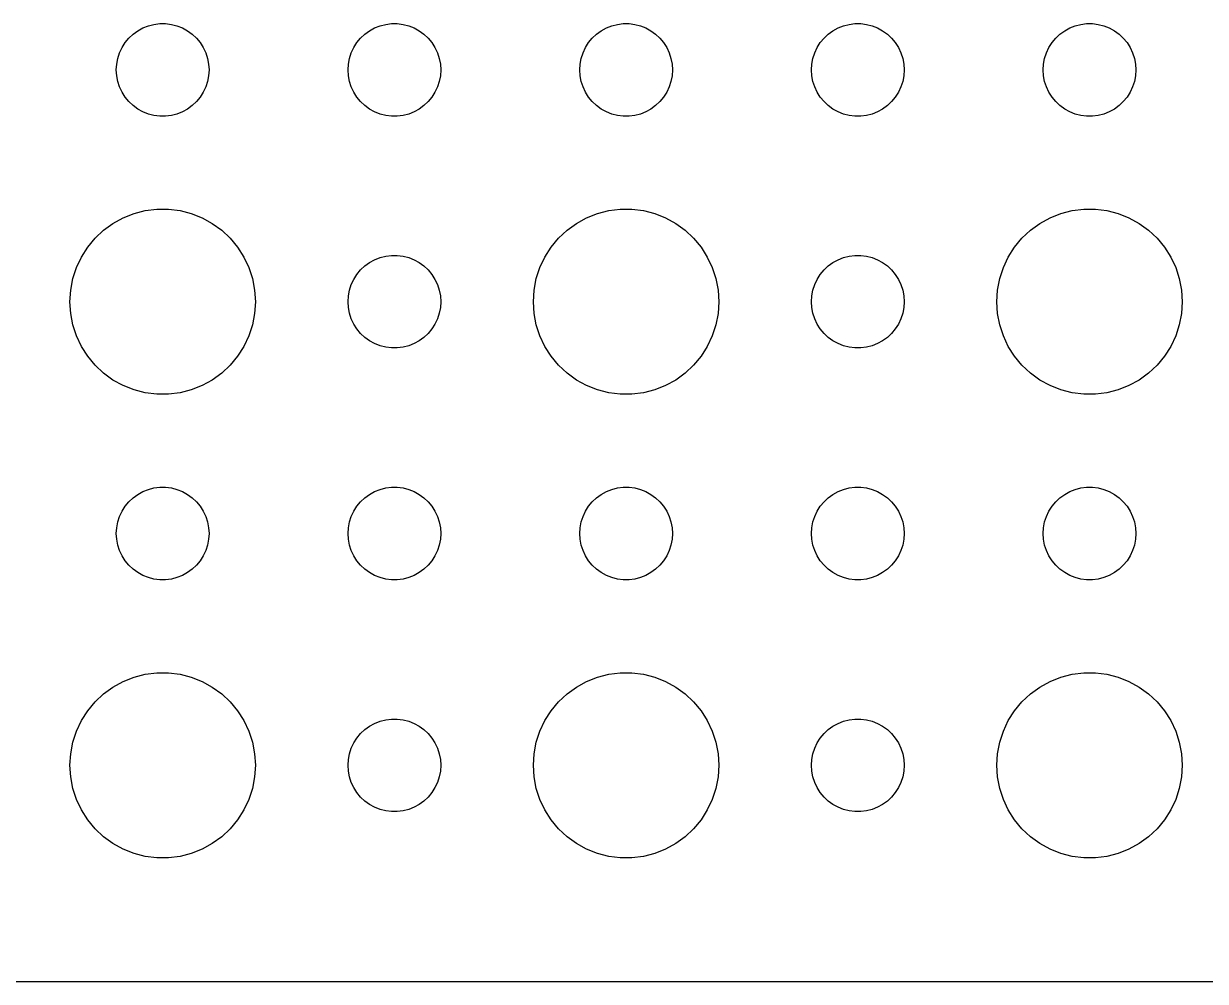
# Model space of a CAD drawing. Header units: metres. Extents: x -142 to 142, y -142 to 142.
# Drawn here: x -4.5 to 33.75, y -141.99 to -111 of the extents above; entities that cross this region are included whole.
import ezdxf

# ---------------------------------------------------------------- set-up
doc = ezdxf.new("R2010")
doc.units = ezdxf.units.M

msp = doc.modelspace()

# ---------------------------------------------------------------- linework, layer by layer
for p, q in [((-0.95613, -111.344), (-0.80373, -111.234)), ((-0.80373, -111.234), (-0.63866, -111.143)), ((-0.63866, -111.143), (-0.46352, -111.073)), ((-0.46352, -111.073), (-0.28107, -111.027)), ((-0.28107, -111.027), (-0.09418, -111.003)), ((-0.09418, -111.003), (0.09418, -111.003)), ((0.09418, -111.003), (0.28107, -111.027)), ((0.28107, -111.027), (0.46352, -111.073)), ((0.46352, -111.073), (0.63866, -111.143)), ((0.63866, -111.143), (0.80373, -111.234)), ((0.80373, -111.234), (0.95613, -111.344)), ((6.54385, -111.344), (6.69626, -111.234)), ((6.69626, -111.234), (6.86133, -111.143)), ((6.86133, -111.143), (7.03647, -111.073)), ((7.03647, -111.073), (7.21892, -111.027)), ((7.21892, -111.027), (7.40581, -111.003)), ((7.40581, -111.003), (7.59418, -111.003)), ((7.59418, -111.003), (7.78107, -111.027)), ((7.78107, -111.027), (7.96352, -111.073)), ((7.96352, -111.073), (8.13866, -111.143)), ((8.13866, -111.143), (8.30373, -111.234)), ((8.30373, -111.234), (8.45613, -111.344)), ((14.0439, -111.344), (14.1963, -111.234)), ((14.1963, -111.234), (14.3613, -111.143)), ((14.3613, -111.143), (14.5365, -111.073)), ((14.5365, -111.073), (14.7189, -111.027)), ((14.7189, -111.027), (14.9058, -111.003)), ((14.9058, -111.003), (15.0942, -111.003)), ((15.0942, -111.003), (15.2811, -111.027)), ((15.2811, -111.027), (15.4635, -111.073)), ((15.4635, -111.073), (15.6387, -111.143)), ((15.6387, -111.143), (15.8037, -111.234)), ((15.8037, -111.234), (15.9561, -111.344)), ((21.5439, -111.344), (21.6963, -111.234)), ((21.6963, -111.234), (21.8613, -111.143)), ((21.8613, -111.143), (22.0365, -111.073)), ((22.0365, -111.073), (22.2189, -111.027)), ((22.2189, -111.027), (22.4058, -111.003)), ((22.4058, -111.003), (22.5942, -111.003)), ((22.5942, -111.003), (22.7811, -111.027)), ((22.7811, -111.027), (22.9635, -111.073)), ((22.9635, -111.073), (23.1387, -111.143)), ((23.1387, -111.143), (23.3037, -111.234)), ((23.3037, -111.234), (23.4561, -111.344)), ((29.0439, -111.344), (29.1963, -111.234)), ((29.1963, -111.234), (29.3613, -111.143)), ((29.3613, -111.143), (29.5365, -111.073)), ((29.5365, -111.073), (29.7189, -111.027)), ((29.7189, -111.027), (29.9058, -111.003)), ((29.9058, -111.003), (30.0942, -111.003)), ((30.0942, -111.003), (30.2811, -111.027)), ((30.2811, -111.027), (30.4635, -111.073)), ((30.4635, -111.073), (30.6387, -111.143)), ((30.6387, -111.143), (30.8037, -111.234)), ((30.8037, -111.234), (30.9561, -111.344)), ((-1.31445, -111.777), (-1.21352, -111.618)), ((-1.21352, -111.618), (-1.09344, -111.473)), ((-1.09344, -111.473), (-0.95613, -111.344)), ((0.95613, -111.344), (1.09344, -111.473)), ((1.09344, -111.473), (1.21352, -111.618)), ((1.21352, -111.618), (1.31445, -111.777)), ((6.18553, -111.777), (6.28647, -111.618)), ((6.28647, -111.618), (6.40654, -111.473)), ((6.40654, -111.473), (6.54385, -111.344)), ((8.45613, -111.344), (8.59344, -111.473)), ((8.59344, -111.473), (8.71352, -111.618)), ((8.71352, -111.618), (8.81445, -111.777)), ((13.6855, -111.777), (13.7865, -111.618)), ((13.7865, -111.618), (13.9065, -111.473)), ((13.9065, -111.473), (14.0439, -111.344)), ((15.9561, -111.344), (16.0934, -111.473)), ((16.0934, -111.473), (16.2135, -111.618)), ((16.2135, -111.618), (16.3145, -111.777)), ((21.1855, -111.777), (21.2865, -111.618)), ((21.2865, -111.618), (21.4065, -111.473)), ((21.4065, -111.473), (21.5439, -111.344)), ((23.4561, -111.344), (23.5934, -111.473)), ((23.5934, -111.473), (23.7135, -111.618)), ((23.7135, -111.618), (23.8145, -111.777)), ((28.6855, -111.777), (28.7865, -111.618)), ((28.7865, -111.618), (28.9065, -111.473)), ((28.9065, -111.473), (29.0439, -111.344)), ((30.9561, -111.344), (31.0934, -111.473)), ((31.0934, -111.473), (31.2135, -111.618)), ((31.2135, -111.618), (31.3145, -111.777)), ((-1.45287, -112.127), (-1.39465, -111.948)), ((-1.39465, -111.948), (-1.31445, -111.777)), ((1.31445, -111.777), (1.39465, -111.948)), ((1.39465, -111.948), (1.45287, -112.127)), ((6.04712, -112.127), (6.10533, -111.948)), ((6.10533, -111.948), (6.18553, -111.777)), ((8.81445, -111.777), (8.89465, -111.948)), ((8.89465, -111.948), (8.95287, -112.127)), ((13.5471, -112.127), (13.6053, -111.948)), ((13.6053, -111.948), (13.6855, -111.777)), ((16.3145, -111.777), (16.3947, -111.948)), ((16.3947, -111.948), (16.4529, -112.127)), ((21.0471, -112.127), (21.1053, -111.948)), ((21.1053, -111.948), (21.1855, -111.777)), ((23.8145, -111.777), (23.8947, -111.948)), ((23.8947, -111.948), (23.9529, -112.127)), ((28.5471, -112.127), (28.6053, -111.948)), ((28.6053, -111.948), (28.6855, -111.777)), ((31.3145, -111.777), (31.3947, -111.948)), ((31.3947, -111.948), (31.4529, -112.127)), ((-1.5, -112.5), (-1.48816, -112.312)), ((-1.48816, -112.312), (-1.45287, -112.127)), ((1.45287, -112.127), (1.48816, -112.312)), ((1.48816, -112.312), (1.5, -112.5)), ((6, -112.5), (6.01183, -112.312)), ((6.01183, -112.312), (6.04712, -112.127)), ((8.95287, -112.127), (8.98816, -112.312)), ((8.98816, -112.312), (9, -112.5)), ((13.5, -112.5), (13.5118, -112.312)), ((13.5118, -112.312), (13.5471, -112.127)), ((16.4529, -112.127), (16.4882, -112.312)), ((16.4882, -112.312), (16.5, -112.5)), ((21, -112.5), (21.0118, -112.312)), ((21.0118, -112.312), (21.0471, -112.127)), ((23.9529, -112.127), (23.9882, -112.312)), ((23.9882, -112.312), (24, -112.5)), ((28.5, -112.5), (28.5118, -112.312)), ((28.5118, -112.312), (28.5471, -112.127)), ((31.4529, -112.127), (31.4882, -112.312)), ((31.4882, -112.312), (31.5, -112.5)), ((-1.48816, -112.688), (-1.5, -112.5)), ((-1.45287, -112.873), (-1.48816, -112.688)), ((1.48816, -112.688), (1.45287, -112.873)), ((1.5, -112.5), (1.48816, -112.688)), ((6.01183, -112.688), (6, -112.5)), ((6.04712, -112.873), (6.01183, -112.688)), ((8.98816, -112.688), (8.95287, -112.873)), ((9, -112.5), (8.98816, -112.688)), ((13.5118, -112.688), (13.5, -112.5)), ((13.5471, -112.873), (13.5118, -112.688)), ((16.4882, -112.688), (16.4529, -112.873)), ((16.5, -112.5), (16.4882, -112.688)), ((21.0118, -112.688), (21, -112.5)), ((21.0471, -112.873), (21.0118, -112.688)), ((23.9882, -112.688), (23.9529, -112.873)), ((24, -112.5), (23.9882, -112.688)), ((28.5118, -112.688), (28.5, -112.5)), ((28.5471, -112.873), (28.5118, -112.688)), ((31.4882, -112.688), (31.4529, -112.873)), ((31.5, -112.5), (31.4882, -112.688)), ((-1.39465, -113.052), (-1.45287, -112.873)), ((-1.31445, -113.223), (-1.39465, -113.052)), ((1.39465, -113.052), (1.31445, -113.223)), ((1.45287, -112.873), (1.39465, -113.052)), ((6.10533, -113.052), (6.04712, -112.873)), ((6.18553, -113.223), (6.10533, -113.052)), ((8.89465, -113.052), (8.81445, -113.223)), ((8.95287, -112.873), (8.89465, -113.052)), ((13.6053, -113.052), (13.5471, -112.873)), ((13.6855, -113.223), (13.6053, -113.052)), ((16.3947, -113.052), (16.3145, -113.223)), ((16.4529, -112.873), (16.3947, -113.052)), ((21.1053, -113.052), (21.0471, -112.873)), ((21.1855, -113.223), (21.1053, -113.052)), ((23.8947, -113.052), (23.8145, -113.223)), ((23.9529, -112.873), (23.8947, -113.052)), ((28.6053, -113.052), (28.5471, -112.873)), ((28.6855, -113.223), (28.6053, -113.052)), ((31.3947, -113.052), (31.3145, -113.223)), ((31.4529, -112.873), (31.3947, -113.052)), ((-1.21352, -113.382), (-1.31445, -113.223)), ((-1.09344, -113.527), (-1.21352, -113.382)), ((-0.95613, -113.656), (-1.09344, -113.527)), ((1.09344, -113.527), (0.95613, -113.656)), ((1.21352, -113.382), (1.09344, -113.527)), ((1.31445, -113.223), (1.21352, -113.382)), ((6.28647, -113.382), (6.18553, -113.223)), ((6.40654, -113.527), (6.28647, -113.382)), ((6.54385, -113.656), (6.40654, -113.527)), ((8.59344, -113.527), (8.45613, -113.656)), ((8.71352, -113.382), (8.59344, -113.527)), ((8.81445, -113.223), (8.71352, -113.382)), ((13.7865, -113.382), (13.6855, -113.223)), ((13.9065, -113.527), (13.7865, -113.382)), ((14.0439, -113.656), (13.9065, -113.527)), ((16.0934, -113.527), (15.9561, -113.656)), ((16.2135, -113.382), (16.0934, -113.527)), ((16.3145, -113.223), (16.2135, -113.382)), ((21.2865, -113.382), (21.1855, -113.223)), ((21.4065, -113.527), (21.2865, -113.382)), ((21.5439, -113.656), (21.4065, -113.527)), ((23.5934, -113.527), (23.4561, -113.656)), ((23.7135, -113.382), (23.5934, -113.527)), ((23.8145, -113.223), (23.7135, -113.382)), ((28.7865, -113.382), (28.6855, -113.223)), ((28.9065, -113.527), (28.7865, -113.382)), ((29.0439, -113.656), (28.9065, -113.527)), ((31.0934, -113.527), (30.9561, -113.656)), ((31.2135, -113.382), (31.0934, -113.527)), ((31.3145, -113.223), (31.2135, -113.382)), ((-0.80373, -113.766), (-0.95613, -113.656)), ((-0.63866, -113.857), (-0.80373, -113.766)), ((-0.46352, -113.927), (-0.63866, -113.857)), ((-0.28107, -113.973), (-0.46352, -113.927)), ((-0.09418, -113.997), (-0.28107, -113.973)), ((0.28107, -113.973), (0.09418, -113.997)), ((0.46352, -113.927), (0.28107, -113.973)), ((0.63866, -113.857), (0.46352, -113.927)), ((0.80373, -113.766), (0.63866, -113.857)), ((0.95613, -113.656), (0.80373, -113.766)), ((6.69626, -113.766), (6.54385, -113.656)), ((6.86133, -113.857), (6.69626, -113.766)), ((7.03647, -113.927), (6.86133, -113.857)), ((7.21892, -113.973), (7.03647, -113.927)), ((7.40581, -113.997), (7.21892, -113.973)), ((7.78107, -113.973), (7.59418, -113.997)), ((7.96352, -113.927), (7.78107, -113.973)), ((8.13866, -113.857), (7.96352, -113.927)), ((8.30373, -113.766), (8.13866, -113.857)), ((8.45613, -113.656), (8.30373, -113.766)), ((14.1963, -113.766), (14.0439, -113.656)), ((14.3613, -113.857), (14.1963, -113.766)), ((14.5365, -113.927), (14.3613, -113.857)), ((14.7189, -113.973), (14.5365, -113.927)), ((14.9058, -113.997), (14.7189, -113.973)), ((15.2811, -113.973), (15.0942, -113.997)), ((15.4635, -113.927), (15.2811, -113.973)), ((15.6387, -113.857), (15.4635, -113.927)), ((15.8037, -113.766), (15.6387, -113.857)), ((15.9561, -113.656), (15.8037, -113.766)), ((21.6963, -113.766), (21.5439, -113.656)), ((21.8613, -113.857), (21.6963, -113.766)), ((22.0365, -113.927), (21.8613, -113.857)), ((22.2189, -113.973), (22.0365, -113.927)), ((22.4058, -113.997), (22.2189, -113.973)), ((22.7811, -113.973), (22.5942, -113.997)), ((22.9635, -113.927), (22.7811, -113.973)), ((23.1387, -113.857), (22.9635, -113.927)), ((23.3037, -113.766), (23.1387, -113.857)), ((23.4561, -113.656), (23.3037, -113.766)), ((29.1963, -113.766), (29.0439, -113.656)), ((29.3613, -113.857), (29.1963, -113.766)), ((29.5365, -113.927), (29.3613, -113.857)), ((29.7189, -113.973), (29.5365, -113.927)), ((29.9058, -113.997), (29.7189, -113.973)), ((30.2811, -113.973), (30.0942, -113.997)), ((30.4635, -113.927), (30.2811, -113.973)), ((30.6387, -113.857), (30.4635, -113.927)), ((30.8037, -113.766), (30.6387, -113.857)), ((30.9561, -113.656), (30.8037, -113.766)), ((0.09418, -113.997), (-0.09418, -113.997)), ((7.59418, -113.997), (7.40581, -113.997)), ((15.0942, -113.997), (14.9058, -113.997)), ((22.5942, -113.997), (22.4058, -113.997)), ((30.0942, -113.997), (29.9058, -113.997)), ((-0.56213, -117.053), (-0.18837, -117.006)), ((-0.18837, -117.006), (0.18837, -117.006)), ((0.18837, -117.006), (0.56213, -117.053)), ((14.4379, -117.053), (14.8116, -117.006)), ((14.8116, -117.006), (15.1884, -117.006)), ((15.1884, -117.006), (15.5621, -117.053)), ((29.4379, -117.053), (29.8116, -117.006)), ((29.8116, -117.006), (30.1884, -117.006)), ((30.1884, -117.006), (30.5621, -117.053)), ((-1.60747, -117.467), (-1.27733, -117.286)), ((-1.27733, -117.286), (-0.92705, -117.147)), ((-0.92705, -117.147), (-0.56213, -117.053)), ((0.56213, -117.053), (0.92705, -117.147)), ((0.92705, -117.147), (1.27733, -117.286)), ((1.27733, -117.286), (1.60747, -117.467)), ((13.3925, -117.467), (13.7227, -117.286)), ((13.7227, -117.286), (14.0729, -117.147)), ((14.0729, -117.147), (14.4379, -117.053)), ((15.5621, -117.053), (15.927, -117.147)), ((15.927, -117.147), (16.2773, -117.286)), ((16.2773, -117.286), (16.6075, -117.467)), ((28.3925, -117.467), (28.7227, -117.286)), ((28.7227, -117.286), (29.0729, -117.147)), ((29.0729, -117.147), (29.4379, -117.053)), ((30.5621, -117.053), (30.927, -117.147)), ((30.927, -117.147), (31.2773, -117.286)), ((31.2773, -117.286), (31.6075, -117.467)), ((-2.1869, -117.946), (-1.91226, -117.688)), ((-1.91226, -117.688), (-1.60747, -117.467)), ((1.60747, -117.467), (1.91226, -117.688)), ((1.91226, -117.688), (2.1869, -117.946)), ((12.8131, -117.946), (13.0877, -117.688)), ((13.0877, -117.688), (13.3925, -117.467)), ((16.6075, -117.467), (16.9123, -117.688)), ((16.9123, -117.688), (17.1869, -117.946)), ((27.8131, -117.946), (28.0877, -117.688)), ((28.0877, -117.688), (28.3925, -117.467)), ((31.6075, -117.467), (31.9123, -117.688)), ((31.9123, -117.688), (32.1869, -117.946)), ((-2.42705, -118.237), (-2.1869, -117.946)), ((2.1869, -117.946), (2.42705, -118.237)), ((12.5729, -118.237), (12.8131, -117.946)), ((17.1869, -117.946), (17.427, -118.237)), ((27.5729, -118.237), (27.8131, -117.946)), ((32.1869, -117.946), (32.427, -118.237)), ((-2.78932, -118.896), (-2.62891, -118.555)), ((-2.62891, -118.555), (-2.42705, -118.237)), ((2.42705, -118.237), (2.62891, -118.555)), ((2.62891, -118.555), (2.78932, -118.896)), ((6.86133, -118.643), (7.03647, -118.573)), ((7.03647, -118.573), (7.21892, -118.527)), ((7.21892, -118.527), (7.40581, -118.503)), ((7.40581, -118.503), (7.59418, -118.503)), ((7.59418, -118.503), (7.78107, -118.527)), ((7.78107, -118.527), (7.96352, -118.573)), ((7.96352, -118.573), (8.13866, -118.643)), ((12.2107, -118.896), (12.3711, -118.555)), ((12.3711, -118.555), (12.5729, -118.237)), ((17.427, -118.237), (17.6289, -118.555)), ((17.6289, -118.555), (17.7893, -118.896)), ((21.8613, -118.643), (22.0365, -118.573)), ((22.0365, -118.573), (22.2189, -118.527)), ((22.2189, -118.527), (22.4058, -118.503)), ((22.4058, -118.503), (22.5942, -118.503)), ((22.5942, -118.503), (22.7811, -118.527)), ((22.7811, -118.527), (22.9635, -118.573)), ((22.9635, -118.573), (23.1387, -118.643)), ((27.2107, -118.896), (27.3711, -118.555)), ((27.3711, -118.555), (27.5729, -118.237)), ((32.427, -118.237), (32.6289, -118.555)), ((32.6289, -118.555), (32.7893, -118.896)), ((-2.90575, -119.254), (-2.78932, -118.896)), ((2.78932, -118.896), (2.90575, -119.254)), ((6.40654, -118.973), (6.54385, -118.844)), ((6.54385, -118.844), (6.69626, -118.734)), ((6.69626, -118.734), (6.86133, -118.643)), ((8.13866, -118.643), (8.30373, -118.734)), ((8.30373, -118.734), (8.45613, -118.844)), ((8.45613, -118.844), (8.59344, -118.973)), ((12.0942, -119.254), (12.2107, -118.896)), ((17.7893, -118.896), (17.9057, -119.254)), ((21.4065, -118.973), (21.5439, -118.844)), ((21.5439, -118.844), (21.6963, -118.734)), ((21.6963, -118.734), (21.8613, -118.643)), ((23.1387, -118.643), (23.3037, -118.734)), ((23.3037, -118.734), (23.4561, -118.844)), ((23.4561, -118.844), (23.5934, -118.973)), ((27.0942, -119.254), (27.2107, -118.896)), ((32.7893, -118.896), (32.9057, -119.254)), ((-2.97633, -119.624), (-2.90575, -119.254)), ((2.90575, -119.254), (2.97633, -119.624)), ((6.10533, -119.448), (6.18553, -119.277)), ((6.18553, -119.277), (6.28647, -119.118)), ((6.28647, -119.118), (6.40654, -118.973)), ((8.59344, -118.973), (8.71352, -119.118)), ((8.71352, -119.118), (8.81445, -119.277)), ((8.81445, -119.277), (8.89465, -119.448)), ((12.0237, -119.624), (12.0942, -119.254)), ((17.9057, -119.254), (17.9763, -119.624)), ((21.1053, -119.448), (21.1855, -119.277)), ((21.1855, -119.277), (21.2865, -119.118)), ((21.2865, -119.118), (21.4065, -118.973)), ((23.5934, -118.973), (23.7135, -119.118)), ((23.7135, -119.118), (23.8145, -119.277)), ((23.8145, -119.277), (23.8947, -119.448)), ((27.0237, -119.624), (27.0942, -119.254)), ((32.9057, -119.254), (32.9763, -119.624)), ((-3, -120), (-2.97633, -119.624)), ((2.97633, -119.624), (3, -120)), ((6.01183, -119.812), (6.04712, -119.627)), ((6.04712, -119.627), (6.10533, -119.448)), ((8.89465, -119.448), (8.95287, -119.627)), ((8.95287, -119.627), (8.98816, -119.812)), ((12, -120), (12.0237, -119.624)), ((17.9763, -119.624), (18, -120)), ((21.0118, -119.812), (21.0471, -119.627)), ((21.0471, -119.627), (21.1053, -119.448)), ((23.8947, -119.448), (23.9529, -119.627)), ((23.9529, -119.627), (23.9882, -119.812)), ((27, -120), (27.0237, -119.624)), ((32.9763, -119.624), (33, -120)), ((-2.97633, -120.376), (-3, -120)), ((3, -120), (2.97633, -120.376)), ((6, -120), (6.01183, -119.812)), ((6.01183, -120.188), (6, -120)), ((8.98816, -119.812), (9, -120)), ((9, -120), (8.98816, -120.188)), ((12.0237, -120.376), (12, -120)), ((18, -120), (17.9763, -120.376)), ((21, -120), (21.0118, -119.812)), ((21.0118, -120.188), (21, -120)), ((23.9882, -119.812), (24, -120)), ((24, -120), (23.9882, -120.188)), ((27.0237, -120.376), (27, -120)), ((33, -120), (32.9763, -120.376)), ((-2.90575, -120.746), (-2.97633, -120.376)), ((2.97633, -120.376), (2.90575, -120.746)), ((6.04712, -120.373), (6.01183, -120.188)), ((6.10533, -120.552), (6.04712, -120.373)), ((8.95287, -120.373), (8.89465, -120.552)), ((8.98816, -120.188), (8.95287, -120.373)), ((12.0942, -120.746), (12.0237, -120.376)), ((17.9763, -120.376), (17.9057, -120.746)), ((21.0471, -120.373), (21.0118, -120.188)), ((21.1053, -120.552), (21.0471, -120.373)), ((23.9529, -120.373), (23.8947, -120.552)), ((23.9882, -120.188), (23.9529, -120.373)), ((27.0942, -120.746), (27.0237, -120.376)), ((32.9763, -120.376), (32.9057, -120.746)), ((-2.78932, -121.104), (-2.90575, -120.746)), ((2.90575, -120.746), (2.78932, -121.104)), ((6.18553, -120.723), (6.10533, -120.552)), ((6.28647, -120.882), (6.18553, -120.723)), ((8.81445, -120.723), (8.71352, -120.882)), ((8.89465, -120.552), (8.81445, -120.723)), ((12.2107, -121.104), (12.0942, -120.746)), ((17.9057, -120.746), (17.7893, -121.104)), ((21.1855, -120.723), (21.1053, -120.552)), ((21.2865, -120.882), (21.1855, -120.723)), ((23.8145, -120.723), (23.7135, -120.882)), ((23.8947, -120.552), (23.8145, -120.723)), ((27.2107, -121.104), (27.0942, -120.746)), ((32.9057, -120.746), (32.7893, -121.104)), ((-2.62891, -121.445), (-2.78932, -121.104)), ((2.78932, -121.104), (2.62891, -121.445)), ((6.40654, -121.027), (6.28647, -120.882)), ((6.54385, -121.156), (6.40654, -121.027)), ((6.69626, -121.266), (6.54385, -121.156)), ((8.45613, -121.156), (8.30373, -121.266)), ((8.59344, -121.027), (8.45613, -121.156)), ((8.71352, -120.882), (8.59344, -121.027)), ((12.3711, -121.445), (12.2107, -121.104)), ((17.7893, -121.104), (17.6289, -121.445)), ((21.4065, -121.027), (21.2865, -120.882)), ((21.5439, -121.156), (21.4065, -121.027)), ((21.6963, -121.266), (21.5439, -121.156)), ((23.4561, -121.156), (23.3037, -121.266)), ((23.5934, -121.027), (23.4561, -121.156)), ((23.7135, -120.882), (23.5934, -121.027)), ((27.3711, -121.445), (27.2107, -121.104)), ((32.7893, -121.104), (32.6289, -121.445)), ((-2.42705, -121.763), (-2.62891, -121.445)), ((2.62891, -121.445), (2.42705, -121.763)), ((6.86133, -121.357), (6.69626, -121.266)), ((7.03647, -121.427), (6.86133, -121.357)), ((7.21892, -121.473), (7.03647, -121.427)), ((7.40581, -121.497), (7.21892, -121.473)), ((7.59418, -121.497), (7.40581, -121.497)), ((7.78107, -121.473), (7.59418, -121.497)), ((7.96352, -121.427), (7.78107, -121.473)), ((8.13866, -121.357), (7.96352, -121.427)), ((8.30373, -121.266), (8.13866, -121.357)), ((12.5729, -121.763), (12.3711, -121.445)), ((17.6289, -121.445), (17.427, -121.763)), ((21.8613, -121.357), (21.6963, -121.266)), ((22.0365, -121.427), (21.8613, -121.357)), ((22.2189, -121.473), (22.0365, -121.427)), ((22.4058, -121.497), (22.2189, -121.473)), ((22.5942, -121.497), (22.4058, -121.497)), ((22.7811, -121.473), (22.5942, -121.497)), ((22.9635, -121.427), (22.7811, -121.473)), ((23.1387, -121.357), (22.9635, -121.427)), ((23.3037, -121.266), (23.1387, -121.357)), ((27.5729, -121.763), (27.3711, -121.445)), ((32.6289, -121.445), (32.427, -121.763)), ((-2.1869, -122.054), (-2.42705, -121.763)), ((2.42705, -121.763), (2.1869, -122.054)), ((12.8131, -122.054), (12.5729, -121.763)), ((17.427, -121.763), (17.1869, -122.054)), ((27.8131, -122.054), (27.5729, -121.763)), ((32.427, -121.763), (32.1869, -122.054)), ((-1.91226, -122.312), (-2.1869, -122.054)), ((-1.60747, -122.533), (-1.91226, -122.312)), ((1.91226, -122.312), (1.60747, -122.533)), ((2.1869, -122.054), (1.91226, -122.312)), ((13.0877, -122.312), (12.8131, -122.054)), ((13.3925, -122.533), (13.0877, -122.312)), ((16.9123, -122.312), (16.6075, -122.533)), ((17.1869, -122.054), (16.9123, -122.312)), ((28.0877, -122.312), (27.8131, -122.054)), ((28.3925, -122.533), (28.0877, -122.312)), ((31.9123, -122.312), (31.6075, -122.533)), ((32.1869, -122.054), (31.9123, -122.312)), ((-1.27733, -122.714), (-1.60747, -122.533)), ((-0.92705, -122.853), (-1.27733, -122.714)), ((1.27733, -122.714), (0.92705, -122.853)), ((1.60747, -122.533), (1.27733, -122.714)), ((13.7227, -122.714), (13.3925, -122.533)), ((14.0729, -122.853), (13.7227, -122.714)), ((16.2773, -122.714), (15.927, -122.853)), ((16.6075, -122.533), (16.2773, -122.714)), ((28.7227, -122.714), (28.3925, -122.533)), ((29.0729, -122.853), (28.7227, -122.714)), ((31.2773, -122.714), (30.927, -122.853)), ((31.6075, -122.533), (31.2773, -122.714)), ((-0.56213, -122.947), (-0.92705, -122.853)), ((-0.18837, -122.994), (-0.56213, -122.947)), ((0.18837, -122.994), (-0.18837, -122.994)), ((0.56213, -122.947), (0.18837, -122.994)), ((0.92705, -122.853), (0.56213, -122.947)), ((14.4379, -122.947), (14.0729, -122.853)), ((14.8116, -122.994), (14.4379, -122.947)), ((15.1884, -122.994), (14.8116, -122.994)), ((15.5621, -122.947), (15.1884, -122.994)), ((15.927, -122.853), (15.5621, -122.947)), ((29.4379, -122.947), (29.0729, -122.853)), ((29.8116, -122.994), (29.4379, -122.947)), ((30.1884, -122.994), (29.8116, -122.994)), ((30.5621, -122.947), (30.1884, -122.994)), ((30.927, -122.853), (30.5621, -122.947)), ((-0.80373, -126.234), (-0.63866, -126.143)), ((-0.63866, -126.143), (-0.46352, -126.073)), ((-0.46352, -126.073), (-0.28107, -126.027)), ((-0.28107, -126.027), (-0.09418, -126.003)), ((-0.09418, -126.003), (0.09418, -126.003)), ((0.09418, -126.003), (0.28107, -126.027)), ((0.28107, -126.027), (0.46352, -126.073)), ((0.46352, -126.073), (0.63866, -126.143)), ((0.63866, -126.143), (0.80373, -126.234)), ((6.69626, -126.234), (6.86133, -126.143)), ((6.86133, -126.143), (7.03647, -126.073)), ((7.03647, -126.073), (7.21892, -126.027)), ((7.21892, -126.027), (7.40581, -126.003)), ((7.40581, -126.003), (7.59418, -126.003)), ((7.59418, -126.003), (7.78107, -126.027)), ((7.78107, -126.027), (7.96352, -126.073)), ((7.96352, -126.073), (8.13866, -126.143)), ((8.13866, -126.143), (8.30373, -126.234)), ((14.1963, -126.234), (14.3613, -126.143)), ((14.3613, -126.143), (14.5365, -126.073)), ((14.5365, -126.073), (14.7189, -126.027)), ((14.7189, -126.027), (14.9058, -126.003)), ((14.9058, -126.003), (15.0942, -126.003)), ((15.0942, -126.003), (15.2811, -126.027)), ((15.2811, -126.027), (15.4635, -126.073)), ((15.4635, -126.073), (15.6387, -126.143)), ((15.6387, -126.143), (15.8037, -126.234)), ((21.6963, -126.234), (21.8613, -126.143)), ((21.8613, -126.143), (22.0365, -126.073)), ((22.0365, -126.073), (22.2189, -126.027)), ((22.2189, -126.027), (22.4058, -126.003)), ((22.4058, -126.003), (22.5942, -126.003)), ((22.5942, -126.003), (22.7811, -126.027)), ((22.7811, -126.027), (22.9635, -126.073)), ((22.9635, -126.073), (23.1387, -126.143)), ((23.1387, -126.143), (23.3037, -126.234)), ((29.1963, -126.234), (29.3613, -126.143)), ((29.3613, -126.143), (29.5365, -126.073)), ((29.5365, -126.073), (29.7189, -126.027)), ((29.7189, -126.027), (29.9058, -126.003)), ((29.9058, -126.003), (30.0942, -126.003)), ((30.0942, -126.003), (30.2811, -126.027)), ((30.2811, -126.027), (30.4635, -126.073)), ((30.4635, -126.073), (30.6387, -126.143)), ((30.6387, -126.143), (30.8037, -126.234)), ((-1.21352, -126.618), (-1.09344, -126.473)), ((-1.09344, -126.473), (-0.95613, -126.344)), ((-0.95613, -126.344), (-0.80373, -126.234)), ((0.80373, -126.234), (0.95613, -126.344)), ((0.95613, -126.344), (1.09344, -126.473)), ((1.09344, -126.473), (1.21352, -126.618)), ((6.28647, -126.618), (6.40654, -126.473)), ((6.40654, -126.473), (6.54385, -126.344)), ((6.54385, -126.344), (6.69626, -126.234)), ((8.30373, -126.234), (8.45613, -126.344)), ((8.45613, -126.344), (8.59344, -126.473)), ((8.59344, -126.473), (8.71352, -126.618)), ((13.7865, -126.618), (13.9065, -126.473)), ((13.9065, -126.473), (14.0439, -126.344)), ((14.0439, -126.344), (14.1963, -126.234)), ((15.8037, -126.234), (15.9561, -126.344)), ((15.9561, -126.344), (16.0934, -126.473)), ((16.0934, -126.473), (16.2135, -126.618)), ((21.2865, -126.618), (21.4065, -126.473)), ((21.4065, -126.473), (21.5439, -126.344)), ((21.5439, -126.344), (21.6963, -126.234)), ((23.3037, -126.234), (23.4561, -126.344)), ((23.4561, -126.344), (23.5934, -126.473)), ((23.5934, -126.473), (23.7135, -126.618)), ((28.7865, -126.618), (28.9065, -126.473)), ((28.9065, -126.473), (29.0439, -126.344)), ((29.0439, -126.344), (29.1963, -126.234)), ((30.8037, -126.234), (30.9561, -126.344)), ((30.9561, -126.344), (31.0934, -126.473)), ((31.0934, -126.473), (31.2135, -126.618)), ((-1.45287, -127.127), (-1.39465, -126.948)), ((-1.39465, -126.948), (-1.31445, -126.777)), ((-1.31445, -126.777), (-1.21352, -126.618)), ((1.21352, -126.618), (1.31445, -126.777)), ((1.31445, -126.777), (1.39465, -126.948)), ((1.39465, -126.948), (1.45287, -127.127)), ((6.04712, -127.127), (6.10533, -126.948)), ((6.10533, -126.948), (6.18553, -126.777)), ((6.18553, -126.777), (6.28647, -126.618)), ((8.71352, -126.618), (8.81445, -126.777)), ((8.81445, -126.777), (8.89465, -126.948)), ((8.89465, -126.948), (8.95287, -127.127)), ((13.5471, -127.127), (13.6053, -126.948)), ((13.6053, -126.948), (13.6855, -126.777)), ((13.6855, -126.777), (13.7865, -126.618)), ((16.2135, -126.618), (16.3145, -126.777)), ((16.3145, -126.777), (16.3947, -126.948)), ((16.3947, -126.948), (16.4529, -127.127)), ((21.0471, -127.127), (21.1053, -126.948)), ((21.1053, -126.948), (21.1855, -126.777)), ((21.1855, -126.777), (21.2865, -126.618)), ((23.7135, -126.618), (23.8145, -126.777)), ((23.8145, -126.777), (23.8947, -126.948)), ((23.8947, -126.948), (23.9529, -127.127)), ((28.5471, -127.127), (28.6053, -126.948)), ((28.6053, -126.948), (28.6855, -126.777)), ((28.6855, -126.777), (28.7865, -126.618)), ((31.2135, -126.618), (31.3145, -126.777)), ((31.3145, -126.777), (31.3947, -126.948)), ((31.3947, -126.948), (31.4529, -127.127)), ((-1.5, -127.5), (-1.48816, -127.312)), ((-1.48816, -127.312), (-1.45287, -127.127)), ((1.45287, -127.127), (1.48816, -127.312)), ((1.48816, -127.312), (1.5, -127.5)), ((6, -127.5), (6.01183, -127.312)), ((6.01183, -127.312), (6.04712, -127.127)), ((8.95287, -127.127), (8.98816, -127.312)), ((8.98816, -127.312), (9, -127.5)), ((13.5, -127.5), (13.5118, -127.312)), ((13.5118, -127.312), (13.5471, -127.127)), ((16.4529, -127.127), (16.4882, -127.312)), ((16.4882, -127.312), (16.5, -127.5)), ((21, -127.5), (21.0118, -127.312)), ((21.0118, -127.312), (21.0471, -127.127)), ((23.9529, -127.127), (23.9882, -127.312)), ((23.9882, -127.312), (24, -127.5)), ((28.5, -127.5), (28.5118, -127.312)), ((28.5118, -127.312), (28.5471, -127.127)), ((31.4529, -127.127), (31.4882, -127.312)), ((31.4882, -127.312), (31.5, -127.5)), ((-1.48816, -127.688), (-1.5, -127.5)), ((-1.45287, -127.873), (-1.48816, -127.688)), ((1.48816, -127.688), (1.45287, -127.873)), ((1.5, -127.5), (1.48816, -127.688)), ((6.01183, -127.688), (6, -127.5)), ((6.04712, -127.873), (6.01183, -127.688)), ((8.98816, -127.688), (8.95287, -127.873)), ((9, -127.5), (8.98816, -127.688)), ((13.5118, -127.688), (13.5, -127.5)), ((13.5471, -127.873), (13.5118, -127.688)), ((16.4882, -127.688), (16.4529, -127.873)), ((16.5, -127.5), (16.4882, -127.688)), ((21.0118, -127.688), (21, -127.5)), ((21.0471, -127.873), (21.0118, -127.688)), ((23.9882, -127.688), (23.9529, -127.873)), ((24, -127.5), (23.9882, -127.688)), ((28.5118, -127.688), (28.5, -127.5)), ((28.5471, -127.873), (28.5118, -127.688)), ((31.4882, -127.688), (31.4529, -127.873)), ((31.5, -127.5), (31.4882, -127.688)), ((-1.39465, -128.052), (-1.45287, -127.873)), ((-1.31445, -128.223), (-1.39465, -128.052)), ((1.39465, -128.052), (1.31445, -128.223)), ((1.45287, -127.873), (1.39465, -128.052)), ((6.10533, -128.052), (6.04712, -127.873)), ((6.18553, -128.223), (6.10533, -128.052)), ((8.89465, -128.052), (8.81445, -128.223)), ((8.95287, -127.873), (8.89465, -128.052)), ((13.6053, -128.052), (13.5471, -127.873)), ((13.6855, -128.223), (13.6053, -128.052)), ((16.3947, -128.052), (16.3145, -128.223)), ((16.4529, -127.873), (16.3947, -128.052)), ((21.1053, -128.052), (21.0471, -127.873)), ((21.1855, -128.223), (21.1053, -128.052)), ((23.8947, -128.052), (23.8145, -128.223)), ((23.9529, -127.873), (23.8947, -128.052)), ((28.6053, -128.052), (28.5471, -127.873)), ((28.6855, -128.223), (28.6053, -128.052)), ((31.3947, -128.052), (31.3145, -128.223)), ((31.4529, -127.873), (31.3947, -128.052)), ((-1.21352, -128.382), (-1.31445, -128.223)), ((-1.09344, -128.527), (-1.21352, -128.382)), ((1.21352, -128.382), (1.09344, -128.527)), ((1.31445, -128.223), (1.21352, -128.382)), ((6.28647, -128.382), (6.18553, -128.223)), ((6.40654, -128.527), (6.28647, -128.382)), ((8.71352, -128.382), (8.59344, -128.527)), ((8.81445, -128.223), (8.71352, -128.382)), ((13.7865, -128.382), (13.6855, -128.223)), ((13.9065, -128.527), (13.7865, -128.382)), ((16.2135, -128.382), (16.0934, -128.527)), ((16.3145, -128.223), (16.2135, -128.382)), ((21.2865, -128.382), (21.1855, -128.223)), ((21.4065, -128.527), (21.2865, -128.382)), ((23.7135, -128.382), (23.5934, -128.527)), ((23.8145, -128.223), (23.7135, -128.382)), ((28.7865, -128.382), (28.6855, -128.223)), ((28.9065, -128.527), (28.7865, -128.382)), ((31.2135, -128.382), (31.0934, -128.527)), ((31.3145, -128.223), (31.2135, -128.382)), ((-0.95613, -128.656), (-1.09344, -128.527)), ((-0.80373, -128.766), (-0.95613, -128.656)), ((-0.63866, -128.857), (-0.80373, -128.766)), ((-0.46352, -128.927), (-0.63866, -128.857)), ((0.63866, -128.857), (0.46352, -128.927)), ((0.80373, -128.766), (0.63866, -128.857)), ((0.95613, -128.656), (0.80373, -128.766)), ((1.09344, -128.527), (0.95613, -128.656)), ((6.54385, -128.656), (6.40654, -128.527)), ((6.69626, -128.766), (6.54385, -128.656)), ((6.86133, -128.857), (6.69626, -128.766)), ((7.03647, -128.927), (6.86133, -128.857)), ((8.13866, -128.857), (7.96352, -128.927)), ((8.30373, -128.766), (8.13866, -128.857)), ((8.45613, -128.656), (8.30373, -128.766)), ((8.59344, -128.527), (8.45613, -128.656)), ((14.0439, -128.656), (13.9065, -128.527)), ((14.1963, -128.766), (14.0439, -128.656)), ((14.3613, -128.857), (14.1963, -128.766)), ((14.5365, -128.927), (14.3613, -128.857)), ((15.6387, -128.857), (15.4635, -128.927)), ((15.8037, -128.766), (15.6387, -128.857)), ((15.9561, -128.656), (15.8037, -128.766)), ((16.0934, -128.527), (15.9561, -128.656)), ((21.5439, -128.656), (21.4065, -128.527)), ((21.6963, -128.766), (21.5439, -128.656)), ((21.8613, -128.857), (21.6963, -128.766)), ((22.0365, -128.927), (21.8613, -128.857)), ((23.1387, -128.857), (22.9635, -128.927)), ((23.3037, -128.766), (23.1387, -128.857)), ((23.4561, -128.656), (23.3037, -128.766)), ((23.5934, -128.527), (23.4561, -128.656)), ((29.0439, -128.656), (28.9065, -128.527)), ((29.1963, -128.766), (29.0439, -128.656)), ((29.3613, -128.857), (29.1963, -128.766)), ((29.5365, -128.927), (29.3613, -128.857)), ((30.6387, -128.857), (30.4635, -128.927)), ((30.8037, -128.766), (30.6387, -128.857)), ((30.9561, -128.656), (30.8037, -128.766)), ((31.0934, -128.527), (30.9561, -128.656)), ((-0.28107, -128.973), (-0.46352, -128.927)), ((-0.09418, -128.997), (-0.28107, -128.973)), ((0.09418, -128.997), (-0.09418, -128.997)), ((0.28107, -128.973), (0.09418, -128.997)), ((0.46352, -128.927), (0.28107, -128.973)), ((7.21892, -128.973), (7.03647, -128.927)), ((7.40581, -128.997), (7.21892, -128.973)), ((7.59418, -128.997), (7.40581, -128.997)), ((7.78107, -128.973), (7.59418, -128.997)), ((7.96352, -128.927), (7.78107, -128.973)), ((14.7189, -128.973), (14.5365, -128.927)), ((14.9058, -128.997), (14.7189, -128.973)), ((15.0942, -128.997), (14.9058, -128.997)), ((15.2811, -128.973), (15.0942, -128.997)), ((15.4635, -128.927), (15.2811, -128.973)), ((22.2189, -128.973), (22.0365, -128.927)), ((22.4058, -128.997), (22.2189, -128.973)), ((22.5942, -128.997), (22.4058, -128.997)), ((22.7811, -128.973), (22.5942, -128.997)), ((22.9635, -128.927), (22.7811, -128.973)), ((29.7189, -128.973), (29.5365, -128.927)), ((29.9058, -128.997), (29.7189, -128.973)), ((30.0942, -128.997), (29.9058, -128.997)), ((30.2811, -128.973), (30.0942, -128.997)), ((30.4635, -128.927), (30.2811, -128.973)), ((-1.60747, -132.467), (-1.27733, -132.286)), ((-1.27733, -132.286), (-0.92705, -132.147)), ((-0.92705, -132.147), (-0.56213, -132.053)), ((-0.56213, -132.053), (-0.18837, -132.006)), ((-0.18837, -132.006), (0.18837, -132.006)), ((0.18837, -132.006), (0.56213, -132.053)), ((0.56213, -132.053), (0.92705, -132.147)), ((0.92705, -132.147), (1.27733, -132.286)), ((1.27733, -132.286), (1.60747, -132.467)), ((13.3925, -132.467), (13.7227, -132.286)), ((13.7227, -132.286), (14.0729, -132.147)), ((14.0729, -132.147), (14.4379, -132.053)), ((14.4379, -132.053), (14.8116, -132.006)), ((14.8116, -132.006), (15.1884, -132.006)), ((15.1884, -132.006), (15.5621, -132.053)), ((15.5621, -132.053), (15.927, -132.147)), ((15.927, -132.147), (16.2773, -132.286)), ((16.2773, -132.286), (16.6075, -132.467)), ((28.3925, -132.467), (28.7227, -132.286)), ((28.7227, -132.286), (29.0729, -132.147)), ((29.0729, -132.147), (29.4379, -132.053)), ((29.4379, -132.053), (29.8116, -132.006)), ((29.8116, -132.006), (30.1884, -132.006)), ((30.1884, -132.006), (30.5621, -132.053)), ((30.5621, -132.053), (30.927, -132.147)), ((30.927, -132.147), (31.2773, -132.286)), ((31.2773, -132.286), (31.6075, -132.467)), ((-2.1869, -132.946), (-1.91226, -132.688)), ((-1.91226, -132.688), (-1.60747, -132.467)), ((1.60747, -132.467), (1.91226, -132.688)), ((1.91226, -132.688), (2.1869, -132.946)), ((12.8131, -132.946), (13.0877, -132.688)), ((13.0877, -132.688), (13.3925, -132.467)), ((16.6075, -132.467), (16.9123, -132.688)), ((16.9123, -132.688), (17.1869, -132.946)), ((27.8131, -132.946), (28.0877, -132.688)), ((28.0877, -132.688), (28.3925, -132.467)), ((31.6075, -132.467), (31.9123, -132.688)), ((31.9123, -132.688), (32.1869, -132.946)), ((-2.42705, -133.237), (-2.1869, -132.946)), ((2.1869, -132.946), (2.42705, -133.237)), ((12.5729, -133.237), (12.8131, -132.946)), ((17.1869, -132.946), (17.427, -133.237)), ((27.5729, -133.237), (27.8131, -132.946)), ((32.1869, -132.946), (32.427, -133.237)), ((-2.62891, -133.555), (-2.42705, -133.237)), ((2.42705, -133.237), (2.62891, -133.555)), ((12.3711, -133.555), (12.5729, -133.237)), ((17.427, -133.237), (17.6289, -133.555)), ((27.3711, -133.555), (27.5729, -133.237)), ((32.427, -133.237), (32.6289, -133.555)), ((-2.78932, -133.896), (-2.62891, -133.555)), ((2.62891, -133.555), (2.78932, -133.896)), ((6.40654, -133.973), (6.54385, -133.844)), ((6.54385, -133.844), (6.69626, -133.734)), ((6.69626, -133.734), (6.86133, -133.643)), ((6.86133, -133.643), (7.03647, -133.573)), ((7.03647, -133.573), (7.21892, -133.527)), ((7.21892, -133.527), (7.40581, -133.503)), ((7.40581, -133.503), (7.59418, -133.503)), ((7.59418, -133.503), (7.78107, -133.527)), ((7.78107, -133.527), (7.96352, -133.573)), ((7.96352, -133.573), (8.13866, -133.643)), ((8.13866, -133.643), (8.30373, -133.734)), ((8.30373, -133.734), (8.45613, -133.844)), ((8.45613, -133.844), (8.59344, -133.973)), ((12.2107, -133.896), (12.3711, -133.555)), ((17.6289, -133.555), (17.7893, -133.896)), ((21.4065, -133.973), (21.5439, -133.844)), ((21.5439, -133.844), (21.6963, -133.734)), ((21.6963, -133.734), (21.8613, -133.643)), ((21.8613, -133.643), (22.0365, -133.573)), ((22.0365, -133.573), (22.2189, -133.527)), ((22.2189, -133.527), (22.4058, -133.503)), ((22.4058, -133.503), (22.5942, -133.503)), ((22.5942, -133.503), (22.7811, -133.527)), ((22.7811, -133.527), (22.9635, -133.573)), ((22.9635, -133.573), (23.1387, -133.643)), ((23.1387, -133.643), (23.3037, -133.734)), ((23.3037, -133.734), (23.4561, -133.844)), ((23.4561, -133.844), (23.5934, -133.973)), ((27.2107, -133.896), (27.3711, -133.555)), ((32.6289, -133.555), (32.7893, -133.896)), ((-2.97633, -134.624), (-2.90575, -134.254)), ((-2.90575, -134.254), (-2.78932, -133.896)), ((2.78932, -133.896), (2.90575, -134.254)), ((2.90575, -134.254), (2.97633, -134.624)), ((6.18553, -134.277), (6.28647, -134.118)), ((6.28647, -134.118), (6.40654, -133.973)), ((8.59344, -133.973), (8.71352, -134.118)), ((8.71352, -134.118), (8.81445, -134.277)), ((12.0237, -134.624), (12.0942, -134.254)), ((12.0942, -134.254), (12.2107, -133.896)), ((17.7893, -133.896), (17.9057, -134.254)), ((17.9057, -134.254), (17.9763, -134.624)), ((21.1855, -134.277), (21.2865, -134.118)), ((21.2865, -134.118), (21.4065, -133.973)), ((23.5934, -133.973), (23.7135, -134.118)), ((23.7135, -134.118), (23.8145, -134.277)), ((27.0237, -134.624), (27.0942, -134.254)), ((27.0942, -134.254), (27.2107, -133.896)), ((32.7893, -133.896), (32.9057, -134.254)), ((32.9057, -134.254), (32.9763, -134.624)), ((-3, -135), (-2.97633, -134.624)), ((2.97633, -134.624), (3, -135)), ((6.01183, -134.812), (6.04712, -134.627)), ((6.04712, -134.627), (6.10533, -134.448)), ((6.10533, -134.448), (6.18553, -134.277)), ((8.81445, -134.277), (8.89465, -134.448)), ((8.89465, -134.448), (8.95287, -134.627)), ((8.95287, -134.627), (8.98816, -134.812)), ((12, -135), (12.0237, -134.624)), ((17.9763, -134.624), (18, -135)), ((21.0118, -134.812), (21.0471, -134.627)), ((21.0471, -134.627), (21.1053, -134.448)), ((21.1053, -134.448), (21.1855, -134.277)), ((23.8145, -134.277), (23.8947, -134.448)), ((23.8947, -134.448), (23.9529, -134.627)), ((23.9529, -134.627), (23.9882, -134.812)), ((27, -135), (27.0237, -134.624)), ((32.9763, -134.624), (33, -135)), ((-2.97633, -135.376), (-3, -135)), ((3, -135), (2.97633, -135.376)), ((6, -135), (6.01183, -134.812)), ((6.01183, -135.188), (6, -135)), ((8.98816, -134.812), (9, -135)), ((9, -135), (8.98816, -135.188)), ((12.0237, -135.376), (12, -135)), ((18, -135), (17.9763, -135.376)), ((21, -135), (21.0118, -134.812)), ((21.0118, -135.188), (21, -135)), ((23.9882, -134.812), (24, -135)), ((24, -135), (23.9882, -135.188)), ((27.0237, -135.376), (27, -135)), ((33, -135), (32.9763, -135.376)), ((-2.90575, -135.746), (-2.97633, -135.376)), ((2.97633, -135.376), (2.90575, -135.746)), ((6.04712, -135.373), (6.01183, -135.188)), ((6.10533, -135.552), (6.04712, -135.373)), ((8.95287, -135.373), (8.89465, -135.552)), ((8.98816, -135.188), (8.95287, -135.373)), ((12.0942, -135.746), (12.0237, -135.376)), ((17.9763, -135.376), (17.9057, -135.746)), ((21.0471, -135.373), (21.0118, -135.188)), ((21.1053, -135.552), (21.0471, -135.373)), ((23.9529, -135.373), (23.8947, -135.552)), ((23.9882, -135.188), (23.9529, -135.373)), ((27.0942, -135.746), (27.0237, -135.376)), ((32.9763, -135.376), (32.9057, -135.746)), ((-2.78932, -136.104), (-2.90575, -135.746)), ((2.90575, -135.746), (2.78932, -136.104)), ((6.18553, -135.723), (6.10533, -135.552)), ((6.28647, -135.882), (6.18553, -135.723)), ((8.81445, -135.723), (8.71352, -135.882)), ((8.89465, -135.552), (8.81445, -135.723)), ((12.2107, -136.104), (12.0942, -135.746)), ((17.9057, -135.746), (17.7893, -136.104)), ((21.1855, -135.723), (21.1053, -135.552)), ((21.2865, -135.882), (21.1855, -135.723)), ((23.8145, -135.723), (23.7135, -135.882)), ((23.8947, -135.552), (23.8145, -135.723)), ((27.2107, -136.104), (27.0942, -135.746)), ((32.9057, -135.746), (32.7893, -136.104)), ((-2.62891, -136.445), (-2.78932, -136.104)), ((2.78932, -136.104), (2.62891, -136.445)), ((6.40654, -136.027), (6.28647, -135.882)), ((6.54385, -136.156), (6.40654, -136.027)), ((6.69626, -136.266), (6.54385, -136.156)), ((8.45613, -136.156), (8.30373, -136.266)), ((8.59344, -136.027), (8.45613, -136.156)), ((8.71352, -135.882), (8.59344, -136.027)), ((12.3711, -136.445), (12.2107, -136.104)), ((17.7893, -136.104), (17.6289, -136.445)), ((21.4065, -136.027), (21.2865, -135.882)), ((21.5439, -136.156), (21.4065, -136.027)), ((21.6963, -136.266), (21.5439, -136.156)), ((23.4561, -136.156), (23.3037, -136.266)), ((23.5934, -136.027), (23.4561, -136.156)), ((23.7135, -135.882), (23.5934, -136.027)), ((27.3711, -136.445), (27.2107, -136.104)), ((32.7893, -136.104), (32.6289, -136.445)), ((-2.42705, -136.763), (-2.62891, -136.445)), ((2.62891, -136.445), (2.42705, -136.763)), ((6.86133, -136.357), (6.69626, -136.266)), ((7.03647, -136.427), (6.86133, -136.357)), ((7.21892, -136.473), (7.03647, -136.427)), ((7.40581, -136.497), (7.21892, -136.473)), ((7.59418, -136.497), (7.40581, -136.497)), ((7.78107, -136.473), (7.59418, -136.497)), ((7.96352, -136.427), (7.78107, -136.473)), ((8.13866, -136.357), (7.96352, -136.427)), ((8.30373, -136.266), (8.13866, -136.357)), ((12.5729, -136.763), (12.3711, -136.445)), ((17.6289, -136.445), (17.427, -136.763)), ((21.8613, -136.357), (21.6963, -136.266)), ((22.0365, -136.427), (21.8613, -136.357)), ((22.2189, -136.473), (22.0365, -136.427)), ((22.4058, -136.497), (22.2189, -136.473)), ((22.5942, -136.497), (22.4058, -136.497)), ((22.7811, -136.473), (22.5942, -136.497)), ((22.9635, -136.427), (22.7811, -136.473)), ((23.1387, -136.357), (22.9635, -136.427)), ((23.3037, -136.266), (23.1387, -136.357)), ((27.5729, -136.763), (27.3711, -136.445)), ((32.6289, -136.445), (32.427, -136.763)), ((-2.1869, -137.054), (-2.42705, -136.763)), ((2.42705, -136.763), (2.1869, -137.054)), ((12.8131, -137.054), (12.5729, -136.763)), ((17.427, -136.763), (17.1869, -137.054)), ((27.8131, -137.054), (27.5729, -136.763)), ((32.427, -136.763), (32.1869, -137.054)), ((-1.91226, -137.312), (-2.1869, -137.054)), ((-1.60747, -137.533), (-1.91226, -137.312)), ((1.91226, -137.312), (1.60747, -137.533)), ((2.1869, -137.054), (1.91226, -137.312)), ((13.0877, -137.312), (12.8131, -137.054)), ((13.3925, -137.533), (13.0877, -137.312)), ((16.9123, -137.312), (16.6075, -137.533)), ((17.1869, -137.054), (16.9123, -137.312)), ((28.0877, -137.312), (27.8131, -137.054)), ((28.3925, -137.533), (28.0877, -137.312)), ((31.9123, -137.312), (31.6075, -137.533)), ((32.1869, -137.054), (31.9123, -137.312)), ((-1.27733, -137.714), (-1.60747, -137.533)), ((1.60747, -137.533), (1.27733, -137.714)), ((13.7227, -137.714), (13.3925, -137.533)), ((16.6075, -137.533), (16.2773, -137.714)), ((28.7227, -137.714), (28.3925, -137.533)), ((31.6075, -137.533), (31.2773, -137.714)), ((-0.92705, -137.853), (-1.27733, -137.714)), ((-0.56213, -137.947), (-0.92705, -137.853)), ((-0.18837, -137.994), (-0.56213, -137.947)), ((0.18837, -137.994), (-0.18837, -137.994)), ((0.56213, -137.947), (0.18837, -137.994)), ((0.92705, -137.853), (0.56213, -137.947)), ((1.27733, -137.714), (0.92705, -137.853)), ((14.0729, -137.853), (13.7227, -137.714)), ((14.4379, -137.947), (14.0729, -137.853)), ((14.8116, -137.994), (14.4379, -137.947)), ((15.1884, -137.994), (14.8116, -137.994)), ((15.5621, -137.947), (15.1884, -137.994)), ((15.927, -137.853), (15.5621, -137.947)), ((16.2773, -137.714), (15.927, -137.853)), ((29.0729, -137.853), (28.7227, -137.714)), ((29.4379, -137.947), (29.0729, -137.853)), ((29.8116, -137.994), (29.4379, -137.947)), ((30.1884, -137.994), (29.8116, -137.994)), ((30.5621, -137.947), (30.1884, -137.994)), ((30.927, -137.853), (30.5621, -137.947)), ((31.2773, -137.714), (30.927, -137.853)), ((-137.314, -141.99), (137.314, -141.99))]:
    msp.add_line(p, q)

doc.saveas('drawing.dxf')
